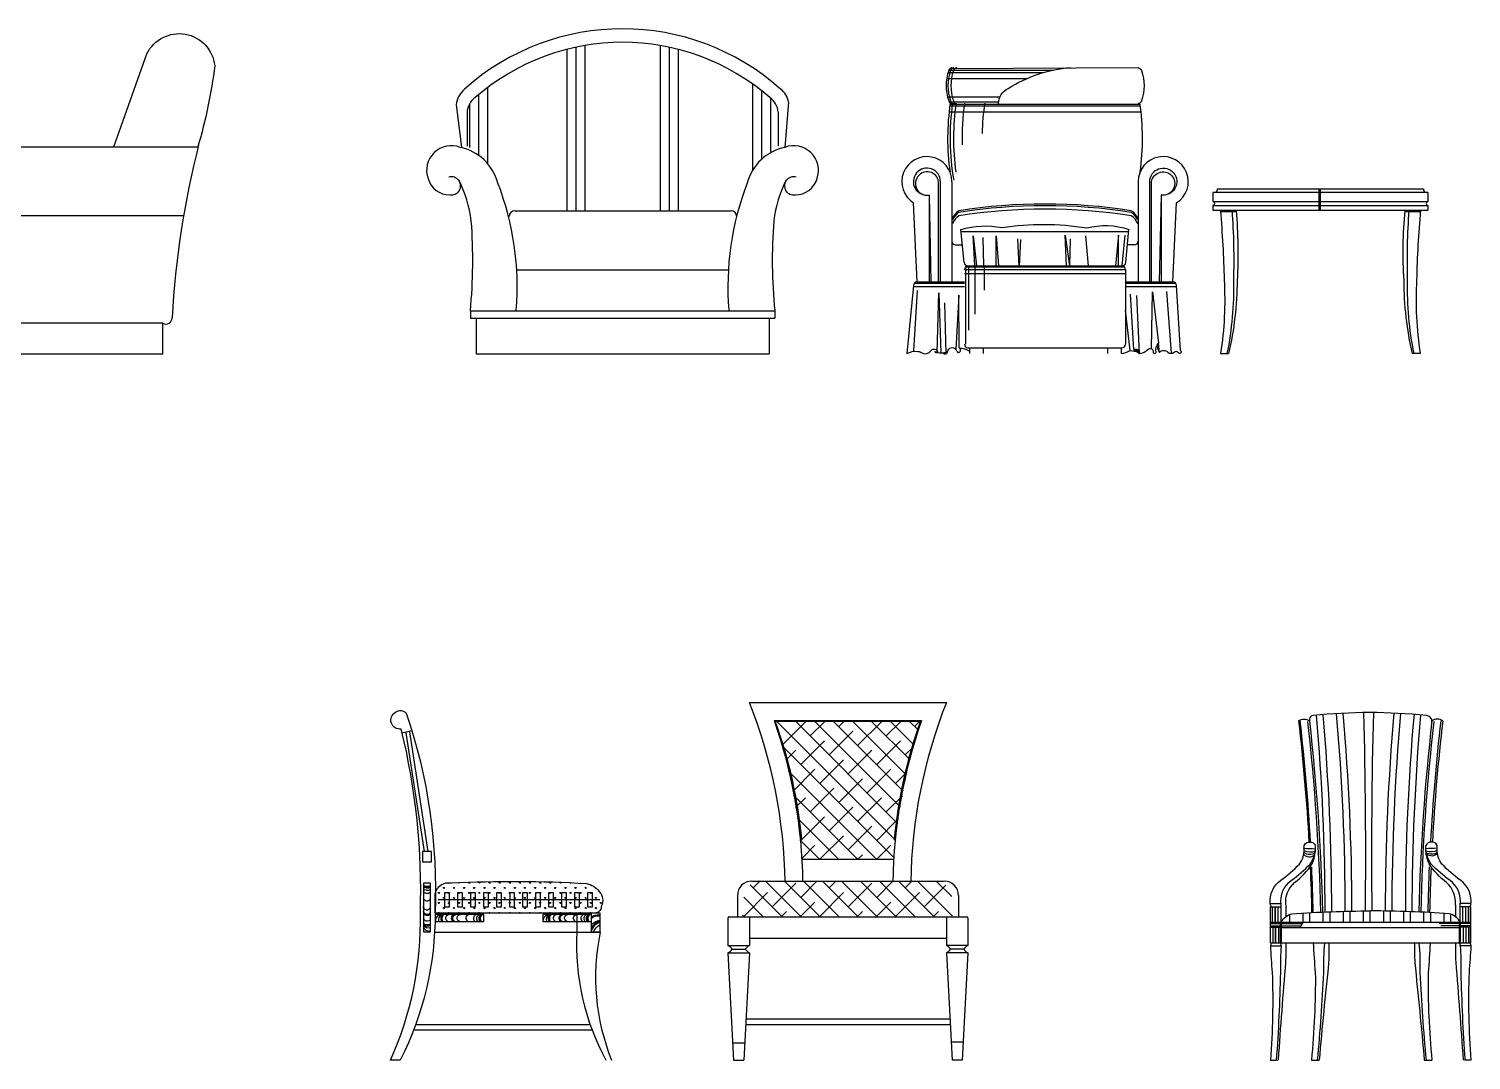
# Model space of a CAD drawing. Header units: inches. Extents: x 11 to 53.5, y 7.4 to 32.2.
# Drawn here: x 21.885 to 25.913, y 10.164 to 13.044 of the extents above; entities that cross this region are included whole.
import ezdxf

# ---------------------------------------------------------------- set-up
doc = ezdxf.new("R2010")
doc.units = ezdxf.units.IN
doc.header["$MEASUREMENT"] = 0
for name, color, linetype in [('02', 2, 'Continuous'), ('1', 1, 'Continuous'), ('4', 4, 'Continuous')]:
    doc.layers.add(name, color=color, linetype=linetype)

msp = doc.modelspace()

# ---------------------------------------------------------------- linework, layer by layer
at = {"layer": '02'}
for p, q in [((23.3876, 12.986), (23.3876, 12.5363)), ((23.4126, 12.9926), (23.4126, 12.5363)), ((23.4376, 12.9974), (23.4376, 12.5363)), ((23.6483, 12.9974), (23.6483, 12.5363)), ((23.6733, 12.9926), (23.6733, 12.5363)), ((23.6983, 12.9867), (23.6983, 12.5363)), ((24.4593, 12.9337), (24.983, 12.9359)), ((23.9059, 12.8902), (23.9059, 12.6483)), ((24.4483, 12.9052), (24.6718, 12.9052)), ((24.4522, 12.9223), (24.7191, 12.9223)), ((24.4549, 12.9291), (24.7466, 12.9291)), ((23.1404, 12.8594), (23.1404, 12.6906)), ((23.1654, 12.8794), (23.1654, 12.6685)), ((23.9309, 12.8714), (23.9309, 12.6792)), ((23.9559, 12.8516), (23.9559, 12.7018)), ((24.4506, 12.8541), (24.597, 12.8541)), ((23.1154, 12.8342), (23.1154, 12.7126)), ((24.4548, 12.8405), (24.5934, 12.8405)), ((24.4551, 12.8126), (24.9909, 12.8126)), ((24.4572, 12.8292), (24.9889, 12.8292)), ((24.4578, 12.8333), (24.9883, 12.8333)), ((25.2039, 12.5973), (25.78, 12.5973)), ((25.4889, 12.5373), (25.4889, 12.5973)), ((25.1919, 12.5617), (25.7919, 12.5617)), ((25.1919, 12.5373), (25.7919, 12.5373)), ((25.2124, 12.5343), (25.2565, 12.5343)), ((25.7273, 12.5343), (25.7715, 12.5343)), ((24.4977, 12.3724), (24.9477, 12.3724)), ((24.5007, 12.3792), (24.5007, 12.1632)), ((24.5008, 12.3793), (24.9446, 12.3793)), ((24.5094, 12.3821), (24.5094, 12.2023)), ((24.5269, 12.3821), (24.5269, 12.2477)), ((24.5532, 12.3821), (24.5532, 12.3139)), ((24.3587, 12.3342), (24.4977, 12.3342)), ((24.4977, 12.3613), (24.9477, 12.3613)), ((24.9477, 12.3342), (25.0873, 12.3342)), ((24.3557, 12.3249), (24.4977, 12.3249)), ((24.9477, 12.3249), (25.0902, 12.3249)), ((25.2132, 12.1373), (25.2355, 12.1373)), ((25.7706, 12.1373), (25.7483, 12.1373)), ((22.9548, 11.0836), (22.9278, 11.0772)), ((22.938, 11.0778), (22.9886, 10.7466)), ((22.9484, 11.0812), (22.9994, 10.7466)), ((25.3519, 10.6011), (25.3822, 10.6011)), ((25.9126, 10.6011), (25.8824, 10.6011)), ((25.3523, 10.5925), (25.3823, 10.5925)), ((25.3579, 10.5498), (25.3579, 10.5925)), ((25.3657, 10.5498), (25.3657, 10.5925)), ((25.3666, 10.5498), (25.3666, 10.5925)), ((25.3738, 10.5498), (25.3738, 10.5925)), ((25.9123, 10.5925), (25.8823, 10.5925)), ((25.8899, 10.5498), (25.8899, 10.5925)), ((25.8979, 10.5498), (25.8979, 10.5925)), ((25.9058, 10.5498), (25.9058, 10.5925)), ((25.9066, 10.5498), (25.9066, 10.5925)), ((25.3523, 10.5454), (25.3809, 10.5454)), ((25.3523, 10.5394), (25.3809, 10.5394)), ((25.3523, 10.5359), (25.3809, 10.5359)), ((25.3587, 10.5348), (25.3587, 10.4921)), ((25.3657, 10.5348), (25.3657, 10.4921)), ((25.3666, 10.5348), (25.3666, 10.4921)), ((25.3746, 10.5348), (25.3746, 10.4921)), ((25.3808, 10.4921), (25.3809, 10.5498)), ((25.3837, 10.4937), (25.3836, 10.5498)), ((25.3836, 10.5454), (25.4419, 10.5454)), ((25.3836, 10.5394), (25.4369, 10.5394)), ((25.8809, 10.5454), (25.8236, 10.5454)), ((25.8809, 10.5394), (25.8286, 10.5394)), ((25.8808, 10.4937), (25.8809, 10.5498)), ((25.8837, 10.4921), (25.8836, 10.5498)), ((25.9123, 10.5454), (25.8836, 10.5454)), ((25.9123, 10.5394), (25.8836, 10.5394)), ((25.9123, 10.5359), (25.8836, 10.5359)), ((25.8907, 10.5348), (25.8907, 10.4921)), ((25.8979, 10.5348), (25.8979, 10.4921)), ((25.9058, 10.5348), (25.9058, 10.4921)), ((25.9066, 10.5348), (25.9066, 10.4921)), ((25.3523, 10.4921), (25.9123, 10.4921)), ((25.3523, 10.4835), (25.3822, 10.4835)), ((25.9122, 10.4835), (25.8824, 10.4835))]:
    msp.add_line(p, q, dxfattribs=at)
for points in [[(24.4682, 12.9359, 0.167757), (24.459, 12.9274, 0.171859), (24.459, 12.8434, 0.377204), (24.4682, 12.8354, -0.02723)], [(24.4762, 12.9359, 0.167757), (24.4671, 12.9274, 0.171859), (24.4671, 12.8434, 0.377204), (24.4762, 12.8354, -0.02723)], [(24.4308, 12.3373), (24.4308, 12.6173, 2.72127), (24.3991, 12.58), (24.3991, 12.3373)], [(25.0153, 12.3373), (25.0153, 12.6173, -2.72127), (25.0469, 12.58), (25.0469, 12.3373)], [(24.4258, 12.3373), (24.4258, 12.6173, 2.435354), (24.3991, 12.58), (24.4041, 12.3373)], [(25.0203, 12.3373), (25.0203, 12.6173, -2.435354), (25.0469, 12.58), (25.0419, 12.3373)], [(25.7919, 12.5873), (25.1919, 12.5873), (25.1919, 12.5617, -0.790485), (25.1919, 12.5507), (25.1919, 12.5373)], [(25.2039, 12.5973, -0.274465), (25.1994, 12.5873)], [(24.9819, 12.5096, 0.14504), (24.9639, 12.5315, 0.077342), (24.4821, 12.5315, 0.14504), (24.4642, 12.5096)], [(24.9819, 12.4999, 0.14504), (24.9639, 12.5218, 0.077342), (24.4821, 12.5218, 0.14504), (24.4642, 12.4999)], [(25.2124, 12.5373, -0.015881), (25.2232, 12.3427, -0.051745), (25.2132, 12.1373, -0.69627)], [(25.4346, 11.1116, -0.014573), (25.4634, 10.7729, -0.029162)], [(25.4558, 11.1098, -0.022925), (25.4922, 10.5765, -0.029162)], [(25.8087, 11.1098, 0.022925), (25.7723, 10.5765, 0.029162)], [(25.8282, 11.1116, 0.014573), (25.7993, 10.7729, 0.029162)], [(25.4463, 10.7558, 0.011052), (25.4783, 10.7545)], [(25.8182, 10.7558, -0.011052), (25.7862, 10.7545)], [(25.4462, 10.7449, 0.339647), (25.477, 10.7434)], [(25.4463, 10.7492, 0.167472), (25.4777, 10.7479)], [(25.8182, 10.7492, -0.167472), (25.7869, 10.7479)], [(25.8184, 10.7449, -0.339647), (25.7875, 10.7434)], [(25.8188, 10.7413, -0.411658), (25.7886, 10.7394)], [(25.4668, 10.7039, -0.005443), (25.471, 10.5769, -0.029162)], [(25.7959, 10.7039, 0.005443), (25.7917, 10.5769, 0.029162)], [(23.0062, 10.6508, -0.390099), (22.9867, 10.654)], [(23.0062, 10.6486, -0.346367), (22.9867, 10.6519)], [(23.0062, 10.646, -0.346367), (22.9867, 10.6492)], [(23.0062, 10.6403, -0.390099), (22.9867, 10.6436)], [(23.0062, 10.6329, -0.521699), (22.9867, 10.6361)], [(23.0062, 10.6128, -0.609774), (22.9867, 10.6161)], [(23.0062, 10.5897, -0.831042), (22.9867, 10.593)], [(23.0062, 10.5762, -0.698107), (22.9867, 10.5794)], [(23.0062, 10.5718, -0.565701), (22.9867, 10.5751)], [(23.0062, 10.557, -0.698109), (22.9867, 10.5602)], [(23.0213, 10.5517, -0.344545), (23.0338, 10.5712)], [(23.0312, 10.5517, -0.36502), (23.0384, 10.5712)], [(23.0383, 10.5517, -0.390099), (23.0415, 10.5712)], [(23.0409, 10.5517, -0.302695), (23.0441, 10.5712)], [(23.0548, 10.5517, -0.698109), (23.0581, 10.5712)], [(23.0697, 10.5517, -0.565701), (23.0729, 10.5712)], [(23.074, 10.5517, -0.698107), (23.0773, 10.5712)], [(23.0876, 10.5517, -0.831042), (23.0908, 10.5712)], [(23.1107, 10.5517, -0.609774), (23.1139, 10.5712)], [(23.1308, 10.5517, -0.521699), (23.134, 10.5712)], [(23.1382, 10.5517, -0.390099), (23.1414, 10.5712)], [(23.1439, 10.5517, -0.346367), (23.1471, 10.5712)], [(23.1465, 10.5517, -0.346367), (23.1497, 10.5712)], [(23.1487, 10.5517, -0.390099), (23.1519, 10.5712)], [(23.3214, 10.5517, -0.344545), (23.3339, 10.5712)], [(23.3313, 10.5517, -0.36502), (23.3385, 10.5712)], [(23.3384, 10.5517, -0.390099), (23.3416, 10.5712)], [(23.341, 10.5517, -0.302695), (23.3442, 10.5712)], [(23.355, 10.5517, -0.698109), (23.3582, 10.5712)], [(23.3698, 10.5517, -0.565701), (23.373, 10.5712)], [(23.3741, 10.5517, -0.698107), (23.3774, 10.5712)], [(23.3877, 10.5517, -0.831042), (23.3909, 10.5712)], [(23.4108, 10.5517, -0.609774), (23.414, 10.5712)], [(23.4309, 10.5517, -0.521699), (23.4341, 10.5712)], [(23.4383, 10.5517, -0.390099), (23.4415, 10.5712)], [(23.444, 10.5517, -0.346367), (23.4472, 10.5712)], [(23.4466, 10.5517, -0.346367), (23.4498, 10.5712)], [(23.4488, 10.5517, -0.390099), (23.452, 10.5712)], [(23.4559, 10.5419, -0.179136), (23.4795, 10.5546)], [(23.4561, 10.5628, -0.268846), (23.4785, 10.5696)], [(23.4565, 10.5602, -0.268846), (23.4789, 10.5669)], [(23.0062, 10.543, -0.302695), (22.9867, 10.5463)], [(23.0062, 10.5404, -0.390099), (22.9867, 10.5436)], [(23.0062, 10.5334, -0.36502), (22.9867, 10.5406)], [(23.0062, 10.5234, -0.344545), (22.9867, 10.536)], [(23.4561, 10.5341, -0.18774), (23.4799, 10.5526)], [(23.4561, 10.5219, -0.267889), (23.4799, 10.5498)], [(23.4617, 10.5219, -0.172307), (23.4799, 10.5423)]]:
    msp.add_lwpolyline(points, format="xyb", dxfattribs=at)
for points in [[(22.9841, 10.7466), (22.9841, 10.718), (23.0093, 10.718), (23.0093, 10.7466)], [(22.9867, 10.658), (22.9867, 10.5222), (23.0062, 10.5222), (23.0062, 10.658)], [(23.1559, 10.5712), (23.02, 10.5712), (23.02, 10.5517), (23.1559, 10.5517)], [(23.456, 10.5712), (23.3201, 10.5712), (23.3201, 10.5517), (23.456, 10.5517)]]:
    msp.add_lwpolyline(points, close=True, dxfattribs=at)
for centre, radius, start, end in [((25.1252, 12.7383), 0.6677, 171.5245, 190.1064), ((25.135, 12.7383), 0.6677, 171.5245, 188.1012), ((25.1588, 12.7383), 0.6677, 171.5245, 181.5869), ((25.2148, 12.7383), 0.6677, 171.5245, 178.8199), ((25.4591, 10.526), 0.026, 113.5422, 160.1595)]:
    msp.add_arc(centre, radius, start, end, dxfattribs=at)
at = {"layer": '1'}
for p, q in [((23.0787, 12.8321), (23.0936, 12.7134)), ((23.1087, 12.8102), (23.1087, 12.7161)), ((23.9772, 12.8112), (23.9772, 12.7161)), ((24.0066, 12.8391), (23.9963, 12.7131)), ((21.5699, 12.7144), (22.3578, 12.7144)), ((24.463, 12.6173), (24.463, 12.3373)), ((24.983, 12.6173), (24.983, 12.3373)), ((25.4919, 12.5373), (25.4919, 12.5973)), ((24.366, 12.3373), (24.356, 12.5579)), ((25.0801, 12.3373), (25.0901, 12.5579)), ((25.1919, 12.5507), (25.7919, 12.5507)), ((21.5226, 12.523), (22.3173, 12.523)), ((24.4969, 12.3912), (24.488, 12.4841)), ((24.4886, 12.4778), (24.9568, 12.4778)), ((24.5271, 12.3843), (24.5218, 12.4665)), ((24.5218, 12.4665), (24.5319, 12.3821)), ((24.5522, 12.3821), (24.5504, 12.4612)), ((24.5862, 12.3825), (24.5862, 12.4665)), ((24.5862, 12.4665), (24.5932, 12.3821)), ((24.6506, 12.3807), (24.647, 12.4576)), ((24.6542, 12.4558), (24.6506, 12.3807)), ((24.783, 12.3825), (24.7795, 12.4683)), ((24.7795, 12.4683), (24.7915, 12.3821)), ((24.7921, 12.3821), (24.7938, 12.4576)), ((24.8439, 12.3825), (24.8367, 12.4665)), ((24.928, 12.4683), (24.9194, 12.3821)), ((24.928, 12.3825), (24.928, 12.4683)), ((24.9459, 12.4683), (24.9377, 12.3821)), ((24.9486, 12.3912), (24.9574, 12.4841)), ((23.2473, 12.371), (23.8386, 12.371)), ((24.5077, 12.3821), (24.9386, 12.3821)), ((24.9477, 12.3721), (24.9477, 12.1632)), ((24.356, 12.3273), (24.3368, 12.1373)), ((24.366, 12.3373), (24.4977, 12.3373)), ((24.9477, 12.3373), (25.0801, 12.3373)), ((25.1016, 12.1457), (25.0901, 12.3273)), ((24.3566, 12.1447), (24.3663, 12.3138)), ((24.4217, 12.1406), (24.426, 12.3069)), ((24.426, 12.3069), (24.4315, 12.1391)), ((24.4818, 12.3), (24.4735, 12.1488)), ((24.4832, 12.153), (24.4818, 12.3)), ((24.9706, 12.1488), (24.9612, 12.3027)), ((24.9864, 12.1373), (24.9789, 12.2992)), ((25.0206, 12.1507), (25.0231, 12.31)), ((25.0231, 12.31), (25.0398, 12.1666)), ((25.0765, 12.1382), (25.0632, 12.3109)), ((23.1179, 12.2563), (23.1179, 12.2363)), ((23.1179, 12.2563), (23.968, 12.2563)), ((23.968, 12.2563), (23.968, 12.2363)), ((24.4472, 12.1373), (24.443, 12.2792)), ((24.9605, 12.1461), (24.9477, 12.2589)), ((23.1179, 12.2363), (23.968, 12.2363)), ((23.1337, 12.2363), (23.1337, 12.1363)), ((23.9522, 12.2363), (23.9522, 12.1363)), ((25.0423, 12.1407), (25.0398, 12.1666)), ((23.1337, 12.1363), (23.9522, 12.1363)), ((24.5077, 12.1532), (24.9377, 12.1532)), ((24.512, 12.1532), (24.512, 12.1373)), ((24.55, 12.1532), (24.55, 12.1373)), ((24.8971, 12.1532), (24.8971, 12.1373)), ((24.9351, 12.1532), (24.9351, 12.1373)), ((24.9706, 12.1488), (24.9864, 12.1373)), ((23.9669, 11.1126), (24.378, 11.1126)), ((23.9696, 11.1106), (24.3752, 11.1106)), ((24.3062, 10.7772), (23.9744, 11.1089)), ((23.9885, 11.0438), (24.0536, 11.1089)), ((24.312, 10.8244), (24.0275, 11.1089)), ((24.0671, 11.0693), (24.1067, 11.1089)), ((24.3189, 10.8705), (24.0805, 11.1089)), ((24.1201, 11.0163), (24.1864, 11.0826)), ((24.3269, 10.9155), (24.1335, 11.1089)), ((24.1466, 11.0958), (24.1597, 11.1089)), ((24.3359, 10.9596), (24.1866, 11.1089)), ((24.1996, 11.0428), (24.2658, 11.1089)), ((24.3458, 11.0027), (24.2396, 11.1089)), ((24.2792, 11.0693), (24.3188, 11.1089)), ((24.3566, 11.0449), (24.2926, 11.1089)), ((24.3683, 11.0862), (24.3457, 11.1089)), ((24.3587, 11.0958), (24.3718, 11.1089)), ((24.3016, 10.7287), (23.9893, 11.041)), ((24.0405, 10.9898), (24.1068, 11.0561)), ((24.2527, 10.9898), (24.319, 11.0561)), ((24.3322, 11.0163), (24.3551, 11.0392)), ((23.9993, 11.0016), (24.0273, 11.0295)), ((24.0936, 10.9367), (24.1599, 11.003)), ((24.1731, 10.9632), (24.2394, 11.0295)), ((24.2524, 10.7249), (24.0065, 10.9707)), ((24.0182, 10.9144), (24.0803, 10.9765)), ((24.2262, 10.9102), (24.2925, 10.9765)), ((24.3057, 10.9367), (24.3379, 10.969)), ((24.0671, 10.8572), (24.1334, 10.9235)), ((24.1466, 10.8837), (24.2129, 10.95)), ((24.1993, 10.7249), (24.0201, 10.9041)), ((24.0262, 10.8693), (24.0538, 10.897)), ((24.1996, 10.8307), (24.2659, 10.897)), ((24.2792, 10.8572), (24.3244, 10.9024)), ((24.1463, 10.7249), (24.0306, 10.8406)), ((24.0405, 10.7776), (24.1068, 10.8439)), ((24.1201, 10.8041), (24.1864, 10.8704)), ((24.2527, 10.7776), (24.314, 10.839)), ((24.1731, 10.7511), (24.2394, 10.8174)), ((24.0933, 10.7249), (24.0384, 10.7798)), ((24.0434, 10.7275), (24.0803, 10.7644)), ((24.0939, 10.7249), (24.1599, 10.7909)), ((24.253, 10.7249), (24.2925, 10.7644)), ((24.2, 10.7249), (24.2129, 10.7379)), ((23.0441, 10.6438), (23.0414, 10.6465)), ((23.0441, 10.6438), (23.0441, 10.6476)), ((23.0441, 10.6438), (23.0467, 10.6465)), ((23.0582, 10.658), (23.0566, 10.6596)), ((23.0582, 10.658), (23.0582, 10.6596)), ((23.0582, 10.658), (23.0597, 10.6595)), ((23.0724, 10.6438), (23.0697, 10.6465)), ((23.0724, 10.6438), (23.0724, 10.6476)), ((23.0724, 10.6438), (23.075, 10.6465)), ((23.0865, 10.658), (23.0847, 10.6598)), ((23.0865, 10.658), (23.0885, 10.66)), ((23.0865, 10.658), (23.0865, 10.6599)), ((23.1006, 10.6438), (23.098, 10.6465)), ((23.1006, 10.6438), (23.1006, 10.6476)), ((23.1006, 10.6438), (23.1033, 10.6465)), ((23.1148, 10.658), (23.1121, 10.6606)), ((23.1148, 10.658), (23.1148, 10.6611)), ((23.1148, 10.658), (23.1174, 10.6606)), ((23.1289, 10.6438), (23.1263, 10.6465)), ((23.1289, 10.6438), (23.1289, 10.6476)), ((23.1289, 10.6438), (23.1316, 10.6465)), ((23.1431, 10.658), (23.1404, 10.6606)), ((23.1431, 10.658), (23.1431, 10.6617)), ((23.1431, 10.658), (23.1457, 10.6606)), ((23.1572, 10.6438), (23.1546, 10.6465)), ((23.1572, 10.6438), (23.1572, 10.6476)), ((23.1572, 10.6438), (23.1599, 10.6465)), ((23.1714, 10.658), (23.1687, 10.6606)), ((23.1714, 10.658), (23.1714, 10.6617)), ((23.1714, 10.658), (23.174, 10.6606)), ((23.1855, 10.6438), (23.1828, 10.6465)), ((23.1855, 10.6438), (23.1855, 10.6476)), ((23.1855, 10.6438), (23.1881, 10.6465)), ((23.1996, 10.658), (23.197, 10.6606)), ((23.1996, 10.658), (23.1996, 10.6617)), ((23.1996, 10.658), (23.2023, 10.6606)), ((23.2138, 10.6438), (23.2111, 10.6465)), ((23.2138, 10.6438), (23.2138, 10.6476)), ((23.2138, 10.6438), (23.2164, 10.6465)), ((23.2279, 10.658), (23.2253, 10.6606)), ((23.2279, 10.658), (23.2279, 10.6617)), ((23.2279, 10.658), (23.2306, 10.6606)), ((23.2421, 10.6438), (23.2394, 10.6465)), ((23.2421, 10.6438), (23.2421, 10.6476)), ((23.2421, 10.6438), (23.2447, 10.6465)), ((23.2562, 10.658), (23.2536, 10.6606)), ((23.2562, 10.658), (23.2562, 10.6617)), ((23.2562, 10.658), (23.2589, 10.6606)), ((23.2703, 10.6438), (23.2677, 10.6465)), ((23.2703, 10.6438), (23.2703, 10.6476)), ((23.2703, 10.6438), (23.273, 10.6465)), ((23.2845, 10.658), (23.2818, 10.6606)), ((23.2845, 10.658), (23.2845, 10.6617)), ((23.2845, 10.658), (23.2871, 10.6606)), ((23.2986, 10.6438), (23.296, 10.6465)), ((23.2986, 10.6438), (23.2986, 10.6476)), ((23.2986, 10.6438), (23.3013, 10.6465)), ((23.3128, 10.658), (23.3101, 10.6606)), ((23.3128, 10.658), (23.3128, 10.6617)), ((23.3128, 10.658), (23.3154, 10.6606)), ((23.3269, 10.6438), (23.3243, 10.6465)), ((23.3269, 10.6438), (23.3269, 10.6476)), ((23.3269, 10.6438), (23.3296, 10.6465)), ((23.3411, 10.658), (23.3384, 10.6606)), ((23.3411, 10.658), (23.3411, 10.6617)), ((23.3411, 10.658), (23.3437, 10.6606)), ((23.3552, 10.6438), (23.3525, 10.6465)), ((23.3552, 10.6438), (23.3552, 10.6476)), ((23.3552, 10.6438), (23.3579, 10.6465)), ((23.3693, 10.658), (23.3667, 10.6606)), ((23.3693, 10.658), (23.3693, 10.6609)), ((23.3693, 10.658), (23.372, 10.6606)), ((23.3835, 10.6438), (23.3808, 10.6465)), ((23.3835, 10.6438), (23.3835, 10.6476)), ((23.3835, 10.6438), (23.3861, 10.6465)), ((23.3976, 10.658), (23.3958, 10.6598)), ((23.3976, 10.658), (23.3976, 10.6597)), ((23.3976, 10.658), (23.3993, 10.6596)), ((23.4118, 10.6438), (23.4091, 10.6465)), ((23.4118, 10.6438), (23.4118, 10.6476)), ((23.4118, 10.6438), (23.4144, 10.6465)), ((23.4259, 10.658), (23.4256, 10.6583)), ((23.4259, 10.658), (23.4259, 10.6583)), ((23.4259, 10.658), (23.4262, 10.6583)), ((23.4401, 10.6438), (23.4374, 10.6465)), ((23.4401, 10.6438), (23.4401, 10.6476)), ((23.4401, 10.6438), (23.4427, 10.6465)), ((23.4683, 10.6438), (23.4657, 10.6465)), ((23.4683, 10.6438), (23.4683, 10.645)), ((23.4683, 10.6438), (23.469, 10.6445)), ((23.9891, 10.5641), (23.8995, 10.6537)), ((23.908, 10.6452), (23.9271, 10.6644)), ((24.0421, 10.5641), (23.9421, 10.6641)), ((23.961, 10.5922), (24.0273, 10.6585)), ((24.0951, 10.5641), (23.9951, 10.6641)), ((24.0405, 10.6187), (24.086, 10.6641)), ((24.1482, 10.5641), (24.0482, 10.6641)), ((24.2012, 10.5641), (24.1012, 10.6641)), ((24.1201, 10.6452), (24.139, 10.6641)), ((24.2542, 10.5641), (24.1542, 10.6641)), ((24.1731, 10.5922), (24.2394, 10.6585)), ((24.3073, 10.5641), (24.2073, 10.6641)), ((24.2527, 10.6187), (24.2981, 10.6641)), ((24.3603, 10.5641), (24.2603, 10.6641)), ((24.4133, 10.5641), (24.3133, 10.6641)), ((24.3322, 10.6452), (24.3511, 10.6641)), ((24.4644, 10.5661), (24.3664, 10.6641)), ((24.3853, 10.5922), (24.4461, 10.6531)), ((24.4626, 10.621), (24.4193, 10.6643)), ((23.0299, 10.6297), (23.0273, 10.6324)), ((23.0299, 10.6014), (23.0273, 10.6041)), ((23.0279, 10.6128), (23.4798, 10.6128)), ((23.0299, 10.6297), (23.0299, 10.6335)), ((23.0299, 10.6297), (23.0326, 10.6324)), ((23.0299, 10.6014), (23.0299, 10.6052)), ((23.0299, 10.6014), (23.0326, 10.6041)), ((23.0441, 10.6156), (23.0414, 10.6182)), ((23.0441, 10.6156), (23.0441, 10.6193)), ((23.0441, 10.6156), (23.0467, 10.6182)), ((23.0582, 10.6297), (23.0556, 10.6324)), ((23.0582, 10.6014), (23.0556, 10.6041)), ((23.0582, 10.6297), (23.0582, 10.6335)), ((23.0582, 10.6297), (23.0609, 10.6324)), ((23.0582, 10.6014), (23.0609, 10.6041)), ((23.0724, 10.6156), (23.0697, 10.6182)), ((23.0724, 10.6156), (23.0724, 10.6193)), ((23.0724, 10.6156), (23.075, 10.6182)), ((23.0865, 10.6297), (23.0838, 10.6324)), ((23.0865, 10.6014), (23.0838, 10.6041)), ((23.0865, 10.6297), (23.0865, 10.6335)), ((23.0865, 10.6297), (23.0892, 10.6324)), ((23.0865, 10.6014), (23.0865, 10.6052)), ((23.0865, 10.6014), (23.0892, 10.6041)), ((23.1006, 10.6156), (23.098, 10.6182)), ((23.1006, 10.6156), (23.1033, 10.6182)), ((23.1148, 10.6297), (23.1121, 10.6324)), ((23.1148, 10.6014), (23.1121, 10.6041)), ((23.1148, 10.6297), (23.1148, 10.6335)), ((23.1148, 10.6297), (23.1174, 10.6324)), ((23.1148, 10.6014), (23.1148, 10.6052)), ((23.1148, 10.6014), (23.1174, 10.6041)), ((23.1289, 10.6156), (23.1263, 10.6182)), ((23.1289, 10.6156), (23.1289, 10.6193)), ((23.1289, 10.6156), (23.1316, 10.6182)), ((23.1431, 10.6297), (23.1404, 10.6324)), ((23.1431, 10.6014), (23.1404, 10.6041)), ((23.1431, 10.6297), (23.1431, 10.6335)), ((23.1431, 10.6297), (23.1457, 10.6324)), ((23.1431, 10.6014), (23.1431, 10.6052)), ((23.1431, 10.6014), (23.1457, 10.6041)), ((23.1572, 10.6156), (23.1546, 10.6182)), ((23.1572, 10.6156), (23.1572, 10.6193)), ((23.1572, 10.6156), (23.1599, 10.6182)), ((23.1714, 10.6297), (23.1687, 10.6324)), ((23.1714, 10.6014), (23.1687, 10.6041)), ((23.1714, 10.6297), (23.1714, 10.6335)), ((23.1714, 10.6297), (23.174, 10.6324)), ((23.1714, 10.6014), (23.1714, 10.6052)), ((23.1714, 10.6014), (23.174, 10.6041)), ((23.1855, 10.6156), (23.1828, 10.6182)), ((23.1855, 10.6156), (23.1855, 10.6193)), ((23.1855, 10.6156), (23.1881, 10.6182)), ((23.1996, 10.6297), (23.197, 10.6324)), ((23.1996, 10.6014), (23.197, 10.6041)), ((23.1996, 10.6297), (23.1996, 10.6335)), ((23.1996, 10.6297), (23.2023, 10.6324)), ((23.1996, 10.6014), (23.1996, 10.6052)), ((23.1996, 10.6014), (23.2023, 10.6041)), ((23.2138, 10.6156), (23.2111, 10.6182)), ((23.2138, 10.6156), (23.2138, 10.6193)), ((23.2138, 10.6156), (23.2164, 10.6182)), ((23.2279, 10.6297), (23.2253, 10.6324)), ((23.2279, 10.6014), (23.2253, 10.6041)), ((23.2279, 10.6297), (23.2306, 10.6324)), ((23.2279, 10.6014), (23.2306, 10.6041)), ((23.2421, 10.6156), (23.2394, 10.6182)), ((23.2421, 10.6156), (23.2447, 10.6182)), ((23.2562, 10.6297), (23.2536, 10.6324)), ((23.2562, 10.6014), (23.2536, 10.6041)), ((23.2562, 10.6297), (23.2562, 10.6335)), ((23.2562, 10.6297), (23.2589, 10.6324)), ((23.2562, 10.6014), (23.2562, 10.6052)), ((23.2562, 10.6014), (23.2589, 10.6041)), ((23.2703, 10.6156), (23.2677, 10.6182)), ((23.2703, 10.6156), (23.2703, 10.6193)), ((23.2703, 10.6156), (23.273, 10.6182)), ((23.2845, 10.6297), (23.2818, 10.6324)), ((23.2845, 10.6014), (23.2818, 10.6041)), ((23.2845, 10.6297), (23.2845, 10.6335)), ((23.2845, 10.6297), (23.2871, 10.6324)), ((23.2845, 10.6014), (23.2845, 10.6052)), ((23.2845, 10.6014), (23.2871, 10.6041)), ((23.2986, 10.6156), (23.296, 10.6182)), ((23.2986, 10.6156), (23.3013, 10.6182)), ((23.3128, 10.6297), (23.3101, 10.6324)), ((23.3128, 10.6014), (23.3101, 10.6041)), ((23.3128, 10.6297), (23.3128, 10.6335)), ((23.3128, 10.6297), (23.3154, 10.6324)), ((23.3128, 10.6014), (23.3154, 10.6041)), ((23.3269, 10.6156), (23.3243, 10.6182)), ((23.3269, 10.6156), (23.3269, 10.6193)), ((23.3269, 10.6156), (23.3296, 10.6182)), ((23.3411, 10.6297), (23.3384, 10.6324)), ((23.3411, 10.6014), (23.3384, 10.6041)), ((23.3411, 10.6297), (23.3411, 10.6335)), ((23.3411, 10.6297), (23.3437, 10.6324)), ((23.3411, 10.6014), (23.3411, 10.6052)), ((23.3411, 10.6014), (23.3437, 10.6041)), ((23.3552, 10.6156), (23.3525, 10.6182)), ((23.3552, 10.6156), (23.3552, 10.6193)), ((23.3552, 10.6156), (23.3579, 10.6182)), ((23.3693, 10.6297), (23.3667, 10.6324)), ((23.3693, 10.6014), (23.3667, 10.6041)), ((23.3693, 10.6297), (23.3693, 10.6335)), ((23.3693, 10.6297), (23.372, 10.6324)), ((23.3693, 10.6014), (23.3693, 10.6052)), ((23.3693, 10.6014), (23.372, 10.6041)), ((23.3835, 10.6156), (23.3808, 10.6182)), ((23.3835, 10.6156), (23.3835, 10.6193)), ((23.3835, 10.6156), (23.3861, 10.6182)), ((23.3976, 10.6297), (23.395, 10.6324)), ((23.3976, 10.6014), (23.395, 10.6041)), ((23.3976, 10.6297), (23.3976, 10.6335)), ((23.3976, 10.6297), (23.4003, 10.6324)), ((23.3976, 10.6014), (23.3976, 10.6052)), ((23.3976, 10.6014), (23.4003, 10.6041)), ((23.4118, 10.6156), (23.4091, 10.6182)), ((23.4118, 10.6156), (23.4118, 10.6193)), ((23.4118, 10.6156), (23.4144, 10.6182)), ((23.4259, 10.6297), (23.4233, 10.6324)), ((23.4259, 10.6014), (23.4233, 10.6041)), ((23.4259, 10.6297), (23.4259, 10.6335)), ((23.4259, 10.6297), (23.4286, 10.6324)), ((23.4259, 10.6014), (23.4286, 10.6041)), ((23.4401, 10.6156), (23.4374, 10.6182)), ((23.4401, 10.6156), (23.4401, 10.6193)), ((23.4401, 10.6156), (23.4427, 10.6182)), ((23.4542, 10.6297), (23.4515, 10.6324)), ((23.4542, 10.6014), (23.4515, 10.6041)), ((23.4542, 10.6297), (23.4542, 10.6335)), ((23.4542, 10.6297), (23.4568, 10.6324)), ((23.4542, 10.6014), (23.4542, 10.6052)), ((23.4542, 10.6014), (23.4568, 10.6041)), ((23.4683, 10.6156), (23.4657, 10.6182)), ((23.4683, 10.6156), (23.4683, 10.6193)), ((23.4683, 10.6156), (23.471, 10.6182)), ((23.4816, 10.6305), (23.4798, 10.6324)), ((23.4825, 10.6014), (23.4798, 10.6041)), ((23.4825, 10.6014), (23.4825, 10.6052)), ((23.4825, 10.6014), (23.4851, 10.6041)), ((23.936, 10.5641), (23.8813, 10.6188)), ((23.8814, 10.5657), (23.9477, 10.632)), ((24.039, 10.5641), (24.0803, 10.6055)), ((24.0936, 10.5657), (24.1599, 10.632)), ((24.2511, 10.5641), (24.2925, 10.6055)), ((24.3057, 10.5657), (24.372, 10.632)), ((25.3951, 10.5981), (25.3951, 10.5646)), ((25.8694, 10.5981), (25.8694, 10.5646)), ((23.0195, 10.5759), (23.4799, 10.5759)), ((23.0299, 10.5759), (23.0299, 10.5769)), ((23.0441, 10.5873), (23.0414, 10.5899)), ((23.0441, 10.5873), (23.0441, 10.591)), ((23.0441, 10.5873), (23.0467, 10.5899)), ((23.0582, 10.5759), (23.0582, 10.5769)), ((23.0724, 10.5873), (23.0697, 10.5899)), ((23.0724, 10.5873), (23.0724, 10.591)), ((23.0724, 10.5873), (23.075, 10.5899)), ((23.0865, 10.5759), (23.0865, 10.5769)), ((23.1006, 10.5873), (23.098, 10.5899)), ((23.1006, 10.5873), (23.1006, 10.591)), ((23.1006, 10.5873), (23.1033, 10.5899)), ((23.1148, 10.5759), (23.1148, 10.5769)), ((23.1289, 10.5873), (23.1263, 10.5899)), ((23.1289, 10.5873), (23.1289, 10.591)), ((23.1289, 10.5873), (23.1316, 10.5899)), ((23.1431, 10.5759), (23.1431, 10.5769)), ((23.1572, 10.5873), (23.1546, 10.5899)), ((23.1572, 10.5873), (23.1572, 10.591)), ((23.1572, 10.5873), (23.1599, 10.5899)), ((23.1714, 10.5759), (23.1714, 10.5769)), ((23.1855, 10.5873), (23.1828, 10.5899)), ((23.1855, 10.5873), (23.1855, 10.591)), ((23.1855, 10.5873), (23.1881, 10.5899)), ((23.1996, 10.5759), (23.1996, 10.5769)), ((23.2138, 10.5873), (23.2111, 10.5899)), ((23.2138, 10.5873), (23.2138, 10.591)), ((23.2138, 10.5873), (23.2164, 10.5899)), ((23.2279, 10.5759), (23.2279, 10.5769)), ((23.2421, 10.5873), (23.2394, 10.5899)), ((23.2421, 10.5873), (23.2421, 10.591)), ((23.2421, 10.5873), (23.2447, 10.5899)), ((23.2562, 10.5759), (23.2562, 10.5769)), ((23.2703, 10.5873), (23.2677, 10.5899)), ((23.2703, 10.5873), (23.2703, 10.591)), ((23.2703, 10.5873), (23.273, 10.5899)), ((23.2845, 10.5759), (23.2845, 10.5769)), ((23.2986, 10.5873), (23.296, 10.5899)), ((23.2986, 10.5873), (23.2986, 10.591)), ((23.2986, 10.5873), (23.3013, 10.5899)), ((23.3128, 10.5759), (23.3128, 10.5769)), ((23.3269, 10.5873), (23.3243, 10.5899)), ((23.3269, 10.5873), (23.3269, 10.591)), ((23.3269, 10.5873), (23.3296, 10.5899)), ((23.3411, 10.5759), (23.3411, 10.5769)), ((23.3552, 10.5873), (23.3525, 10.5899)), ((23.3552, 10.5873), (23.3552, 10.591)), ((23.3552, 10.5873), (23.3579, 10.5899)), ((23.3693, 10.5759), (23.3693, 10.5769)), ((23.3835, 10.5873), (23.3808, 10.5899)), ((23.3835, 10.5873), (23.3835, 10.591)), ((23.3835, 10.5873), (23.3861, 10.5899)), ((23.3976, 10.5759), (23.3976, 10.5769)), ((23.4118, 10.5873), (23.4091, 10.5899)), ((23.4118, 10.5873), (23.4118, 10.591)), ((23.4118, 10.5873), (23.4144, 10.5899)), ((23.4149, 10.5759), (23.4149, 10.5217)), ((23.4259, 10.5759), (23.4259, 10.5769)), ((23.4401, 10.5873), (23.4374, 10.5899)), ((23.4401, 10.5873), (23.4401, 10.591)), ((23.4401, 10.5873), (23.4427, 10.5899)), ((23.4542, 10.5759), (23.4542, 10.5769)), ((23.4683, 10.5873), (23.4657, 10.5899)), ((23.4683, 10.5873), (23.4683, 10.591)), ((23.4683, 10.5873), (23.471, 10.5899)), ((23.883, 10.5641), (23.8784, 10.5687)), ((23.986, 10.5641), (24.0008, 10.579)), ((24.1981, 10.5641), (24.2129, 10.579)), ((24.4102, 10.5641), (24.425, 10.579)), ((25.4063, 10.5498), (25.4063, 10.5709)), ((25.4438, 10.5498), (25.4438, 10.5751)), ((25.4625, 10.5498), (25.4625, 10.5761)), ((25.5, 10.5498), (25.5, 10.5779)), ((25.5188, 10.5498), (25.5188, 10.5786)), ((25.5563, 10.5498), (25.5563, 10.5798)), ((25.575, 10.5498), (25.575, 10.5802)), ((25.6125, 10.5498), (25.6125, 10.5807)), ((25.6313, 10.5498), (25.6313, 10.5807)), ((25.6688, 10.5498), (25.6688, 10.5804)), ((25.6875, 10.5498), (25.6875, 10.58)), ((25.725, 10.5498), (25.725, 10.5791)), ((25.7438, 10.5498), (25.7438, 10.5784)), ((25.7813, 10.5498), (25.7813, 10.5768)), ((25.8, 10.5498), (25.8, 10.5758)), ((25.8375, 10.5498), (25.8375, 10.5735)), ((25.8563, 10.5498), (25.8563, 10.5701)), ((23.887, 10.2791), (24.4579, 10.2791)), ((22.96, 10.2491), (23.4576, 10.2491)), ((25.3686, 10.1641), (25.374, 10.1654)), ((25.896, 10.1641), (25.8905, 10.1654))]:
    msp.add_line(p, q, dxfattribs=at)
for points in [[(22.1219, 12.7144), (22.2147, 12.9746, -0.752867), (22.404, 12.9413, -0.040084), (22.357, 12.7144, 1.766442)], [(24.463, 12.9359, 0.167757), (24.4539, 12.9274, 0.171859), (24.4539, 12.8434, 0.377204), (24.463, 12.8354, -0.02723)], [(24.5932, 12.8354, -0.294045), (24.62, 12.8777, -0.12179), (24.7939, 12.9359, -8.183146)], [(24.983, 12.9359, -0.167757), (24.9921, 12.9274, -0.171859), (24.9921, 12.8434, -0.377204), (24.983, 12.8354, 0.02723)], [(22.3591, 12.7202, 0.048204), (22.2849, 12.2372, 0.912794)], [(24.9819, 12.5145, 0.14504), (24.9639, 12.5363, 0.077342), (24.4821, 12.5363, 0.14504), (24.4642, 12.5145)], [(25.2563, 12.5373, -0.037791), (25.2593, 12.3416, -0.056559), (25.2355, 12.1373)], [(25.7276, 12.5373, 0.037791), (25.7246, 12.3416, 0.056559), (25.7483, 12.1373)], [(24.488, 12.4841, -0.12095), (24.6024, 12.489, -0.081425), (24.8392, 12.488, -0.143388), (24.9574, 12.4841)], [(24.9864, 12.1373, 0.183585), (25.0106, 12.1491, -0.727078), (25.0248, 12.1424, 1.026884), (25.0331, 12.1415, -0.268297), (25.0398, 12.1666, 0.29837), (25.0423, 12.1407, -0.42923), (25.0657, 12.1415, 0.408265), (25.0832, 12.1415, -0.487799), (25.0957, 12.1399, 1.293288), (25.1016, 12.1457, 0.272102)], [(24.3368, 12.1373, -0.157089), (24.3677, 12.1433, -0.10147), (24.3802, 12.1391, 0.396366), (24.4038, 12.1447, -0.488593), (24.4218, 12.1461, -1.44225), (24.4149, 12.1433, 0.243149), (24.4496, 12.1433, -0.579934), (24.4374, 12.1391, 0.657206), (24.4513, 12.1433, -0.690986), (24.4735, 12.1488, -0.009), (24.4791, 12.1405, 0.903063), (24.4832, 12.153, -0.126701), (24.512, 12.144, 0.345721)], [(24.9351, 12.1378, 0.145161), (24.9605, 12.1461, 0.098952), (24.9841, 12.1433, 0.137197), (24.9706, 12.1488, -0.617667), (24.9864, 12.1373, -1.183257)], [(25.4802, 11.1271, -0.021904), (25.5042, 10.5777, -68.551547)], [(25.4986, 11.1288, -0.021957), (25.5227, 10.5781, -68.551547)], [(25.5362, 11.1316, -0.022025), (25.5605, 10.5792, -68.551547)], [(25.5546, 11.1327, -0.022051), (25.579, 10.5796, -68.551547)], [(25.6124, 11.1345, -0.00966), (25.6167, 10.5808, -68.551547)], [(25.64, 11.1345, 0.009662), (25.6357, 10.5808, 68.551547)], [(25.6974, 11.133, 0.022056), (25.673, 10.5798, 68.551547)], [(25.7158, 11.1321, 0.022035), (25.6915, 10.5794, 68.551547)], [(25.7534, 11.1295, 0.021966), (25.7292, 10.5785, 68.551547)], [(25.7718, 11.1278, 0.021917), (25.7477, 10.5781, 68.551547)], [(25.3951, 10.5981, -0.22797), (25.42, 10.6604, 0.086812), (25.4689, 10.7119, 0.099221), (25.4783, 10.7545)], [(25.4453, 10.7388, 0.407598), (25.4753, 10.7371)], [(25.4763, 10.7483, -0.012418), (25.4764, 10.7483, -205.43067)], [(25.8694, 10.5981, 0.22797), (25.8445, 10.6604, -0.086812), (25.7956, 10.7119, -0.099221), (25.7862, 10.7545)], [(25.7882, 10.7483, 0.012418), (25.7882, 10.7483, 205.43067)], [(25.3956, 10.4921, -0.002959), (25.3947, 10.438, 0.003546), (25.374, 10.1654)], [(25.5158, 10.4921, -0.003022), (25.515, 10.4368, 0.003435), (25.4885, 10.1641)], [(25.7546, 10.4921, 0.003022), (25.7555, 10.4368, -0.003435), (25.782, 10.1641)], [(25.869, 10.4921, 0.002959), (25.8698, 10.438, -0.003546), (25.8905, 10.1654)]]:
    msp.add_lwpolyline(points, format="xyb", dxfattribs=at)
for points in [[(21.5699, 12.2219), (21.5699, 12.1363), (22.2591, 12.1363), (22.2591, 12.2219)], [(23.046, 10.6309), (23.046, 10.5919), (23.0599, 10.5919), (23.0599, 10.6309)], [(23.0823, 10.6309), (23.0823, 10.5919), (23.0962, 10.5919), (23.0962, 10.6309)], [(23.1185, 10.6309), (23.1185, 10.5919), (23.1325, 10.5919), (23.1325, 10.6309)], [(23.1548, 10.6309), (23.1548, 10.5919), (23.1687, 10.5919), (23.1687, 10.6309)], [(23.1911, 10.6309), (23.1911, 10.5919), (23.205, 10.5919), (23.205, 10.6309)], [(23.2636, 10.6309), (23.2636, 10.5919), (23.2775, 10.5919), (23.2775, 10.6309)], [(23.2999, 10.6309), (23.2999, 10.5919), (23.3138, 10.5919), (23.3138, 10.6309)], [(23.3361, 10.6309), (23.3361, 10.5919), (23.3501, 10.5919), (23.3501, 10.6309)], [(23.3724, 10.6309), (23.3724, 10.5919), (23.3863, 10.5919), (23.3863, 10.6309)], [(23.4087, 10.6309), (23.4087, 10.5919), (23.4226, 10.5919), (23.4226, 10.6309)], [(23.4449, 10.6309), (23.4449, 10.5919), (23.4589, 10.5919), (23.4589, 10.6309)]]:
    msp.add_lwpolyline(points, close=True, dxfattribs=at)
for points in [[(23.2279, 10.6335), (23.2273, 10.5919), (23.2413, 10.5919), (23.2413, 10.6309), (23.2273, 10.6309)], [(23.4799, 10.5759), (23.4799, 10.5217), (23.4561, 10.5219), (23.4561, 10.5759)]]:
    msp.add_lwpolyline(points, dxfattribs=at)
for centre, radius, start, end in [((23.5429, 12.3813), 0.6628, 48.2551, 131.7449), ((23.5429, 12.3813), 0.6251, 48.8775, 131.1225), ((23.1438, 12.8257), 0.0654, 130.0907, 174.3867), ((23.1613, 12.8085), 0.0527, 124.043, 178.1582), ((23.9254, 12.8089), 0.0519, 2.5029, 56.4521), ((23.9516, 12.8308), 0.0556, 8.671, 54.1178), ((25.1186, 12.7383), 0.6677, 171.5245, 188.1012), ((24.3274, 12.7383), 0.6677, 351.8988, 8.4755), ((23.0647, 12.6489), 0.0689, 68.8261, 199.5911), ((24.0212, 12.6489), 0.0689, 340.4089, 111.1739), ((24.393, 12.6173), 0.07, 0, 238.0408), ((25.053, 12.6173), 0.07, 301.9592, 180), ((23.0586, 12.6417), 0.0609, 195.1433, 271.6506), ((23.0656, 12.6055), 0.0252, 258.0064, 107.2094), ((22.7622, 12.4626), 0.3612, 7.1509, 26.2688), ((24.3237, 12.4626), 0.3612, 153.7312, 172.8491), ((24.0203, 12.6055), 0.0252, 72.7906, 281.9936), ((24.0273, 12.6417), 0.0609, 268.3494, 344.8567), ((21.648, 12.3975), 1.4767, 354.5134, 4.2736), ((25.4379, 12.3975), 1.4767, 175.7264, 185.4866), ((24.5068, 12.3921), 0.01, 185.4348, 270), ((24.5077, 12.3721), 0.01, 90, 180), ((24.9377, 12.3721), 0.01, 0, 90), ((24.9386, 12.3921), 0.01, 270, 354.5652), ((24.366, 12.3273), 0.01, 90, 180), ((25.0801, 12.3273), 0.01, 0, 90), ((22.2677, 12.2368), 0.0172, 239.8934, 1.4069), ((24.5077, 12.1632), 0.01, 180, 270), ((24.9377, 12.1632), 0.01, 270, 0), ((22.7134, 10.6566), 1.3358, 5.2199, 19.8695), ((25.6315, 10.6566), 1.3358, 160.1305, 174.7801)]:
    msp.add_arc(centre, radius, start, end, dxfattribs=at)
at = {"layer": '4'}
for p, q in [((23.2419, 12.5363), (23.846, 12.5363)), ((24.473, 12.4407), (24.4922, 12.4407)), ((24.973, 12.4407), (24.9533, 12.4407)), ((23.8974, 11.1626), (24.4474, 11.1626)), ((25.8032, 11.109), (25.8032, 11.1112)), ((24.0446, 10.7249), (24.3013, 10.7249)), ((23.9037, 10.6641), (24.4412, 10.6641)), ((23.8637, 10.6241), (23.8637, 10.5641)), ((24.4812, 10.6241), (24.4812, 10.5641)), ((25.3823, 10.5498), (25.3823, 10.5981)), ((25.8823, 10.5498), (25.8823, 10.5981)), ((23.8374, 10.5618), (23.8374, 10.4841)), ((23.84, 10.5641), (24.5049, 10.5641)), ((23.8974, 10.5641), (23.8974, 10.4841)), ((24.4474, 10.5641), (24.4474, 10.4841)), ((24.5074, 10.5618), (24.5074, 10.4841)), ((25.3523, 10.4921), (25.3523, 10.5925)), ((25.9123, 10.4921), (25.9123, 10.5925)), ((23.0181, 10.5217), (23.4799, 10.5217)), ((25.3523, 10.5498), (25.9123, 10.5498)), ((25.3822, 10.4835), (25.3823, 10.5498)), ((25.3836, 10.5348), (25.8809, 10.5348)), ((25.8824, 10.4835), (25.8823, 10.5498)), ((23.8374, 10.4841), (23.8974, 10.4841)), ((23.8491, 10.4741), (23.8858, 10.4741)), ((24.4474, 10.5041), (23.8974, 10.5041)), ((24.5074, 10.4841), (24.4474, 10.4841)), ((24.4958, 10.4741), (24.4591, 10.4741)), ((23.8374, 10.4641), (23.8532, 10.1641)), ((23.8374, 10.4641), (23.8974, 10.4641)), ((23.8974, 10.4641), (23.8817, 10.1641)), ((24.4474, 10.4641), (24.4632, 10.1641)), ((24.5074, 10.4641), (24.4474, 10.4641)), ((24.5074, 10.4641), (24.4917, 10.1641)), ((22.9655, 10.2641), (23.4522, 10.2641)), ((23.887, 10.2641), (24.4579, 10.2641)), ((23.8506, 10.2121), (23.8842, 10.2121)), ((24.4943, 10.2141), (24.4605, 10.2141)), ((23.8532, 10.1641), (23.8817, 10.1641)), ((24.4917, 10.1641), (24.4632, 10.1641)), ((25.3526, 10.1641), (25.3686, 10.1641)), ((25.4671, 10.1641), (25.4885, 10.1641)), ((25.782, 10.1641), (25.8034, 10.1641)), ((25.912, 10.1641), (25.896, 10.1641))]:
    msp.add_line(p, q, dxfattribs=at)
for points in [[(25.78, 12.5973, 0.274465), (25.7845, 12.5873)], [(25.7919, 12.5873), (25.7919, 12.5617, 0.790485), (25.7919, 12.5507), (25.7919, 12.5373)], [(25.2449, 12.5373, -0.025425), (25.2491, 12.3409, -0.056033), (25.2311, 12.1373)], [(25.739, 12.5373, 0.025425), (25.7347, 12.3409, 0.056033), (25.7527, 12.1373)], [(25.7715, 12.5373, 0.015881), (25.7606, 12.3427, 0.051745), (25.7706, 12.1373, 0.69627)], [(25.8032, 11.1112, 0.414214), (25.7882, 11.1262, 0.053005), (25.4714, 11.1262, 0.414214), (25.4614, 11.1162), (25.4614, 11.109)], [(25.4311, 11.1116, -0.341857), (25.4611, 11.1116)], [(25.4311, 11.1116, -0.014573), (25.4599, 10.7729, -0.029162)], [(25.4611, 11.1116, -0.022925), (25.4975, 10.5783, -0.029162)], [(25.8035, 11.1116, 0.022925), (25.767, 10.5783, 0.029162)], [(25.8335, 11.1116, 0.341857), (25.8035, 11.1116)], [(25.8335, 11.1116, 0.014573), (25.8046, 10.7729, 0.029162)], [(25.3519, 10.6011, -0.269554), (25.3815, 10.6666, 0.048289), (25.4333, 10.7117, 0.177732), (25.4462, 10.7534, -0.048939), (25.4468, 10.7637)], [(25.3823, 10.5981, -0.280987), (25.4115, 10.6666, 0.048289), (25.4633, 10.7117, 0.135003), (25.4782, 10.7539, 0.045866), (25.4784, 10.7633)], [(25.4468, 10.7637, -0.317136), (25.4624, 10.7729, -0.316269), (25.4784, 10.7633, -0.448899)], [(25.8823, 10.5981, 0.280987), (25.853, 10.6666, -0.048289), (25.8012, 10.7117, -0.135003), (25.7863, 10.7539, -0.045866), (25.7861, 10.7633)], [(25.8177, 10.7637, 0.317136), (25.8021, 10.7729, 0.316269), (25.7861, 10.7633, 0.448899)], [(25.9123, 10.5981, 0.280987), (25.883, 10.6666, -0.048289), (25.8312, 10.7117, -0.177732), (25.8183, 10.7534, 0.048939), (25.8177, 10.7637)], [(25.4633, 10.7039, -0.005443), (25.4675, 10.5769, -0.029162)], [(25.8012, 10.7039, 0.005443), (25.797, 10.5769, 0.029162)], [(23.0195, 10.5759), (23.0195, 10.6297, -0.403236), (23.0648, 10.6588, -0.028014), (23.4424, 10.6573, -0.17449), (23.4778, 10.6355, -0.310885), (23.4836, 10.5933, -0.402334), (23.4691, 10.5759)], [(25.3823, 10.5498, -0.206295), (25.4125, 10.5729, -0.016598), (25.6323, 10.5808, 0.028417)], [(25.8823, 10.5498, 0.198229), (25.852, 10.5729, 0.016598), (25.6323, 10.5808, -0.028417)], [(23.4149, 10.5217, 0.137021), (23.4964, 10.1642)], [(23.4807, 10.5217, 0.149338), (23.5124, 10.1641)], [(25.3523, 10.4835, 0.012541), (25.3575, 10.4091, -0.026999), (25.3526, 10.1641, -2.276566)], [(25.3822, 10.4835, 0.020723), (25.3803, 10.4091, -0.013511), (25.3686, 10.1641, 2.274494)], [(25.4722, 10.4921, 0.01419), (25.4778, 10.408, -0.025952), (25.4671, 10.1641, -2.249358)], [(25.5032, 10.4921, 0.023457), (25.5005, 10.408, -0.012979), (25.4831, 10.1641, 2.245426)], [(25.7673, 10.4921, -0.023457), (25.77, 10.408, 0.012979), (25.7873, 10.1641, -2.245426)], [(25.7983, 10.4921, -0.01419), (25.7927, 10.408, 0.025952), (25.8034, 10.1641, 2.249358)], [(25.8824, 10.4835, -0.020723), (25.8843, 10.4091, 0.013511), (25.896, 10.1641, -2.274494)], [(25.9122, 10.4835, -0.012541), (25.907, 10.4091, 0.026999), (25.912, 10.1641, 2.276566)]]:
    msp.add_lwpolyline(points, format="xyb", dxfattribs=at)
msp.add_lwpolyline([(22.925, 11.0887, -0.835232), (22.909, 11.1358, -0.390507), (22.9391, 11.133, -0.091556), (23.0195, 10.5759, -0.118673), (22.9223, 10.1641), (22.8949, 10.1641, 0.112307), (22.9783, 10.5759, 0.067369)], format="xyb", close=True, dxfattribs=at)
for points in [[(25.3547, 10.5925), (25.3519, 10.6011)], [(25.9098, 10.5925), (25.9126, 10.6011)], [(25.3547, 10.4921), (25.3523, 10.4835)], [(25.9098, 10.4921), (25.9122, 10.4835)]]:
    msp.add_lwpolyline(points, dxfattribs=at)
for centre, radius, start, end in [((23.0607, 12.5773), 0.1389, 15.1215, 77.9654), ((24.0252, 12.5773), 0.1389, 102.0346, 164.8785), ((22.4418, 12.3232), 0.807, 355.3733, 21.0834), ((24.6441, 12.3232), 0.807, 158.9166, 184.6267), ((23.2419, 12.5203), 0.016, 90, 180), ((23.846, 12.5203), 0.016, 0, 90), ((24.473, 12.4507), 0.01, 180, 270), ((24.973, 12.4507), 0.01, 270, 0), ((22.582, 10.641), 1.4151, 0.8381, 21.6317), ((25.7628, 10.641), 1.4151, 158.3683, 179.1619), ((22.6221, 10.6414), 1.425, 0.8434, 19.3118), ((25.7228, 10.6414), 1.425, 160.6882, 179.1566), ((23.9037, 10.6241), 0.04, 90, 180), ((24.4412, 10.6241), 0.04, 0, 90), ((23.84, 10.5617), 0.00248, 89.6333, 177.7335), ((24.5049, 10.5617), 0.00248, 2.2665, 90.3667), ((23.8285, 10.4867), 0.0243, 291.6301, 328.3484), ((23.8281, 10.4618), 0.0243, 30.0945, 66.8127), ((23.9067, 10.4618), 0.0243, 113.1873, 149.9055), ((23.9064, 10.4867), 0.0243, 211.6516, 248.3699), ((24.4385, 10.4867), 0.0243, 291.6301, 328.3484), ((24.4381, 10.4618), 0.0243, 30.0945, 66.8127), ((24.5167, 10.4618), 0.0243, 113.1873, 149.9055), ((24.5164, 10.4867), 0.0243, 211.6516, 248.3699)]:
    msp.add_arc(centre, radius, start, end, dxfattribs=at)

doc.saveas('drawing.dxf')
